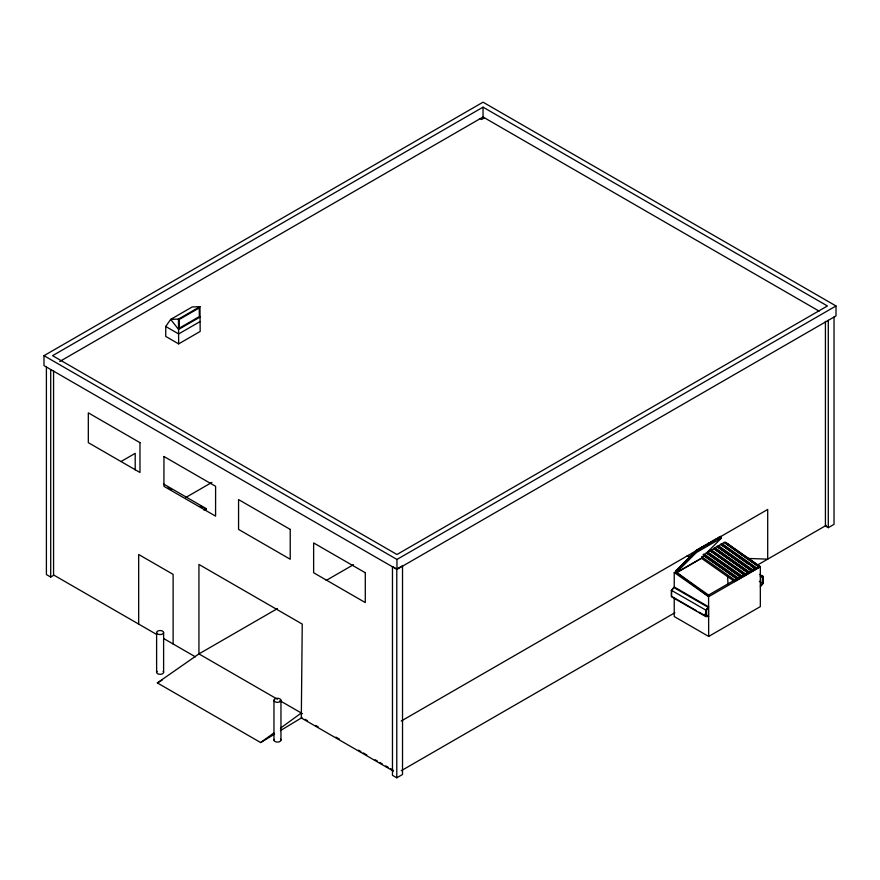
<?xml version="1.0" encoding="UTF-8"?>
<svg xmlns="http://www.w3.org/2000/svg" width="880" height="880" viewBox="0 0 880 880"><rect width="100%" height="100%" fill="white"/><g stroke="black" fill="none" stroke-linecap="round" stroke-linejoin="round"><path stroke-width="1.32" d="M280.39 730.62L301.312 717.981L302.247 624.085L198.935 564.443L198.935 653.906L157.333 682.902L260.645 742.555L274.582 734.129M676.357 571.538L676.181 570.482L696.531 550.132L698.863 548.79L699.776 549.417L700.117 548.064L702.449 546.678L703.373 547.338L703.703 545.996L706.387 544.445L706.97 545.27L707.289 543.928L709.621 542.575L710.523 543.213L710.875 541.86L713.207 540.507L714.703 540.804L714.461 539.781L716.793 538.439L717.739 539.055L718.047 537.713L720.291 536.426L721.457 538.065L701.107 558.415L675.994 572.902L675.411 572.077L698.863 548.79M675.994 572.902L696.333 552.552L695.761 551.738L696.696 551.188L696.531 550.132M748.539 564.256L720.665 544.28L717.343 546.92L751.575 570.988L752.543 569.668L754.897 568.337L755.161 568.92L750.739 565.818M706.574 553.146L706.31 552.563L740.795 577.214L706.574 553.146L709.896 550.484L744.392 575.135L751.311 570.405L751.575 570.988M710.16 551.067L713.812 548.603L746.889 572.275M713.768 548.988L717.079 546.348L751.608 570.603M701.437 558.261L734.569 581.548L734.723 579.986L736.956 578.688L737.242 579.26L704.11 555.984M737.242 579.26L740.828 576.829M740.795 577.214L744.139 574.552L744.392 575.135M759.748 566.269L758.813 566.808L724.57 542.751L725.516 542.201L759.748 566.269L759.671 567.05L734.569 581.548M720.918 544.863L724.251 542.201L758.813 566.808M755.161 568.92L758.78 566.511M165.737 326.48L170.676 319.396L192.192 306.966L199.969 306.658L200.178 331.452L178.651 343.882L165.737 336.424L165.737 326.48L178.651 333.938L200.178 321.519M708.675 616.55L705.804 616.55L671.363 596.673L671.363 590.304L674.234 586.993L674.234 572.649L676.588 571.296M708.433 607.464L708.433 616.242L706.046 616.242L706.046 610.225L708.433 607.464L673.992 587.576L671.605 590.337L671.605 596.365L696.542 610.764M762.883 583.374L760.65 585.948L760.65 576.873L762.883 576.873L762.883 583.374L759.319 581.317M760.331 586.729L763.202 583.418L763.202 576.455L759.638 574.398M676.17 571.153L696.509 550.803M698.181 550L700.117 548.064M699.545 549.582L702.449 546.678M701.767 547.932L703.703 545.996M703.483 547.349L706.387 544.445M707.685 544.522L709.621 542.575M707.971 544.764L710.875 541.86M708.301 544.742L710.237 542.806M712.525 541.728L714.461 539.781M717.387 539.33L720.291 536.426M260.645 742.555L273.834 732.974M280.423 728.178L301.312 713.009M44 355.674L483.043 102.19L836 305.965L836 315.909L396.957 569.393L44 365.618L44 355.674L396.957 559.449L836 305.965M483.043 107.151L52.58 355.674L396.957 554.499L827.42 305.965L483.043 107.151L483.043 117.095M59.719 361.493L483.065 117.007L819.104 311.113M484.495 117.843L481.624 119.493L480.194 118.668M178.651 343.882L178.585 329.439L170.676 319.396L178.453 319.088L199.969 306.658M200.112 317.009L178.585 329.439L178.453 319.088M121.11 461.483L135.201 453.343L135.201 469.799M185.768 497.486L211.926 482.383M46.398 367.158L46.398 574.552L50.699 577.038L53.57 575.377L53.57 370.733M203.896 510.004L206.25 508.64L206.25 509.476M277.42 608.597L198.935 653.906L277.508 699.27M326.172 580.448L353.529 564.663M157.333 682.902L162.085 680.163M396.781 569.041L402.523 565.73L402.523 774.488L396.781 777.81L392.469 775.324L392.469 566.555L396.781 569.041L396.781 777.81M302.049 717.563L301.312 717.981L393.415 771.155M401.258 721.017L767.701 509.454L767.701 559.152L748.473 558.459M696.333 552.552L721.457 538.065M676.181 570.482L678.513 569.14M674.234 572.649L675.444 573.353L702.46 557.755M401.258 770.715L674.894 612.733M756.987 565.334L826.243 525.349M674.234 597.993L674.234 616.55L708.675 636.438L708.576 595.067L734.25 580.25M675.444 573.353L708.675 596.673L760.331 566.852L725.89 542.828M825.418 321.376L825.418 526.02L828.289 527.681L834.031 524.359L834.031 316.976M708.675 636.438L760.331 606.617L760.331 566.852M760.331 576.455L763.202 576.455M686.675 556.226L690.8 556.38M760.507 575.498L762.883 576.873M674.234 586.993L708.675 606.87L705.804 610.192L705.804 616.55M671.363 590.304L706.046 610.225M704.869 614.185L708.433 616.242M698.918 612.128L706.046 616.242M163.482 483.956L206.25 508.64M168.234 487.52L171.798 489.577M200.31 506.044L202.686 507.419M279.884 700.645L302.467 713.68M305.052 719.301L307.428 720.665M315.744 725.472L318.12 726.836M335.929 737.121L339.493 739.178M358.501 750.156L360.877 751.52M363.253 752.895L366.806 754.952M375.122 759.748L377.498 761.123M379.874 762.498L382.25 763.862M385.814 765.919L388.19 767.294M390.566 768.669L392.942 770.033M53.757 575.058L156.486 634.37M163.614 638.484L195.415 656.843M725.439 542.982L729.861 546.084M735.383 549.967L738.694 552.299M744.216 556.182L747.527 558.503M754.149 563.167L756.36 564.718M721.919 543.554L756.151 567.611M721.611 544.104L755.854 568.161M721.501 544.522L755.744 568.579M720.665 544.28L755.194 568.546M718.311 545.6L752.543 569.668M717.948 546.216L752.169 570.273M717.904 546.601L752.136 570.669M717.079 546.348L751.311 570.405M714.747 547.69L748.979 571.758M714.384 547.899L748.616 571.967M714.307 548.68L748.539 572.748M713.482 548.416L748.033 572.66M711.161 549.758L745.393 573.826M710.787 550.341L745.03 574.398M710.754 550.726L744.986 574.794M709.896 550.484L744.436 574.739M707.564 551.837L741.807 575.894M707.19 552.42L741.411 576.488M707.157 552.805L741.378 576.873M703.978 553.905L738.221 577.962M703.582 554.499L737.814 578.567M703.538 554.895L737.781 578.952M703.043 554.818L737.275 578.875M701.591 556.699L734.723 579.986M708.576 595.067L676.786 572.572L708.675 596.673M727.1 543.521L735.812 550.165M740.168 553.487L742.346 555.148M727.54 575.619L728.068 585.156M828.289 320.287L828.289 527.681M396.957 559.449L396.957 569.393M280.962 700.293A3.498 2.013 0 0 1 275.715 702.042A3.498 2.013 0 0 1 275.715 698.544A3.498 2.013 0 0 1 280.962 700.293L280.962 740.058M273.966 700.293L273.966 740.058M205.007 508.64L205.007 509.476M173.118 643.973L173.118 574.376L138.677 554.499L138.677 624.085M163.614 632.544A3.498 2.013 0 0 1 158.367 634.293A3.498 2.013 0 0 1 158.367 630.795A3.498 2.013 0 0 1 163.614 632.544L163.614 672.309M156.618 632.544L156.618 672.309M50.699 369.644L50.699 577.038M163.141 671.297A3.498 2.013 0 0 1 160.116 674.322A3.498 2.013 0 0 1 157.091 671.297M280.489 739.046A3.498 2.013 0 0 1 277.915 742.06A3.498 2.013 0 0 1 274.087 739.53M163.955 456.511L163.922 486.31L215.578 516.131L215.611 486.332L163.955 456.511M199.243 307.945L179.201 319.517L179.311 328.152L199.353 316.58L199.243 307.945M139.975 442.662L88.319 412.841L88.319 442.662L139.975 472.483L139.975 442.662M290.224 529.408L238.568 499.587L238.568 529.408L290.224 559.24L290.224 529.408M365.288 572.748L313.632 542.927L313.632 572.748L365.288 602.569L365.288 572.748"/></g></svg>
